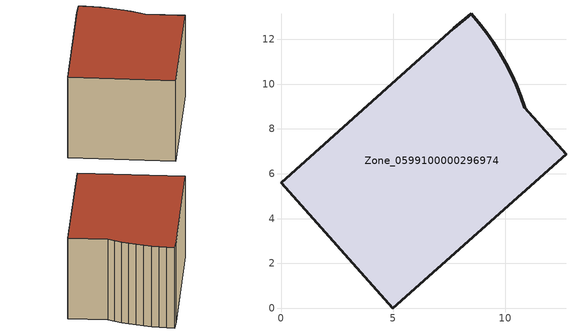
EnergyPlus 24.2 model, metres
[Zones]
Zone_0599100000296974
 floor ground (C_G): 7.71,12.49 8.48,13.14 8.83,12.73 9.16,12.3 9.47,11.86 9.76,11.4 10.02,10.93 10.27,10.45 10.49,9.96 10.69,9.46 10.87,8.95 12.71,6.88 4.98,0 0,5.59 z0
 wall outside (C_F): 0,5.59 4.98,0 12.71,6.88 10.87,8.95 10.69,9.46 10.49,9.96 10.27,10.45 10.02,10.93 9.76,11.4 9.47,11.86 9.16,12.3 8.83,12.73 8.48,13.14 7.71,12.49 0,5.59 z0:6.18
 roof outside (C_R): 8.48,13.14 7.71,12.49 0,5.59 4.98,0 12.71,6.88 10.87,8.95 10.69,9.46 10.49,9.96 10.27,10.45 10.02,10.93 9.76,11.4 9.47,11.86 9.16,12.3 8.83,12.73 z6.18
[BUILDING]
Pand.0599100000296974: North Axis=0; Terrain=City; Loads Convergence Tolerance Value=0.04; Temperature Convergence Tolerance Value=0.4; Solar Distribution=FullExterior; Maximum Number of Warmup Days=25; Minimum Number of Warmup Days=1
[Site:Location]
Rotterdam.The.Hague.AP_ZH_NLD Design_Conditions: Latitude=51.96; Longitude=4.45; Time Zone=1; Elevation=-4.5
[SITE:GROUNDTEMPERATURE:BUILDINGSURFACE]
18, 18, 18, 18, 18, 18, 18, 18, 18, 18, 18, 18
[MATERIAL] Thermal Absorptance=0.9; Solar Absorptance=0.7; Visible Absorptance=0.7
Name | Roughness | Thickness | Conductivity | Density | Specific Heat
G.TI.1975-1991 | MediumSmooth | 0.15 | 0.288461 | 540 | 1210
F.TI.1975-1991 | Rough | 0.3 | 0.230769 | 1920 | 840
R.TI.1975-1991 | MediumRough | 0.2 | 0.153846 | 1500 | 1000
[CONSTRUCTION]
C_G: G.TI.1975-1991
C_F: F.TI.1975-1991
C_R: R.TI.1975-1991
[ZONE]
Zone_0599100000296974: Type=1; Multiplier=1; Ceiling Height=Autocalculate; Volume=Autocalculate; Floor Area=autocalculate; Part of Total Floor Area=Yes
[ZONEINFILTRATION:DESIGNFLOWRATE]
Infil_Zone_0599100000296974: Zone or ZoneList or Space or SpaceList=Zone_0599100000296974; Schedule=AlwaysOn; Design Flow Rate Calculation Method=Flow/Area; Flow Rate per Floor Area=0.003; Constant Term Coefficient=1; Temperature Term Coefficient=0; Velocity Term Coefficient=0; Velocity Squared Term Coefficient=0
[HVACTEMPLATE:ZONE:IDEALLOADSAIRSYSTEM]
Zone_0599100000296974: Maximum Heating Supply Air Temperature=50; Minimum Cooling Supply Air Temperature=13; Maximum Heating Supply Air Humidity Ratio=0.0156; Minimum Cooling Supply Air Humidity Ratio=0.0077; Heating Limit=NoLimit; Cooling Limit=NoLimit; Dehumidification Control Type=ConstantSensibleHeatRatio; Cooling Sensible Heat Ratio=0.7; Dehumidification Setpoint=60; Humidification Control Type=None; Humidification Setpoint=30; Outdoor Air Method=None; Outdoor Air Flow Rate per Person=0.00944; Outdoor Air Flow Rate per Zone Floor Area=0; Outdoor Air Flow Rate per Zone=0; Demand Controlled Ventilation Type=None; Outdoor Air Economizer Type=NoEconomizer; Heat Recovery Type=None; Sensible Heat Recovery Effectiveness=0.7; Latent Heat Recovery Effectiveness=0.65
[ZONECONTROL:THERMOSTAT]
ThermostatControl_Zone_0599100000296974: Zone or ZoneList=Zone_0599100000296974; Control Type Schedule=DualSetpointControlType; Control 1=Thermostat_Zone_0599100000296974; Temperature Difference Between Cutout And Setpoint=0
[THERMOSTATSETPOINT:DUALSETPOINT]
Thermostat_Zone_0599100000296974: Heating Setpoint Temperature Schedule=HeatingSetpoint_Zone_0599100000296974; Cooling Setpoint Temperature Schedule=CoolingSetpoint_Zone_0599100000296974
[SCHEDULE:COMPACT]
HeatingSetpoint_Zone_0599100000296974: Through: 12/31, For: AllDays, Until: 24:00, 21
CoolingSetpoint_Zone_0599100000296974: Through: 12/31, For: AllDays, Until: 24:00, 24
DualSetpointControlType: Through: 12/31, For: AllDays, Until: 24:00, 4
AlwaysOn: Through: 12/31, For: AllDays, Until: 24:00, 1
